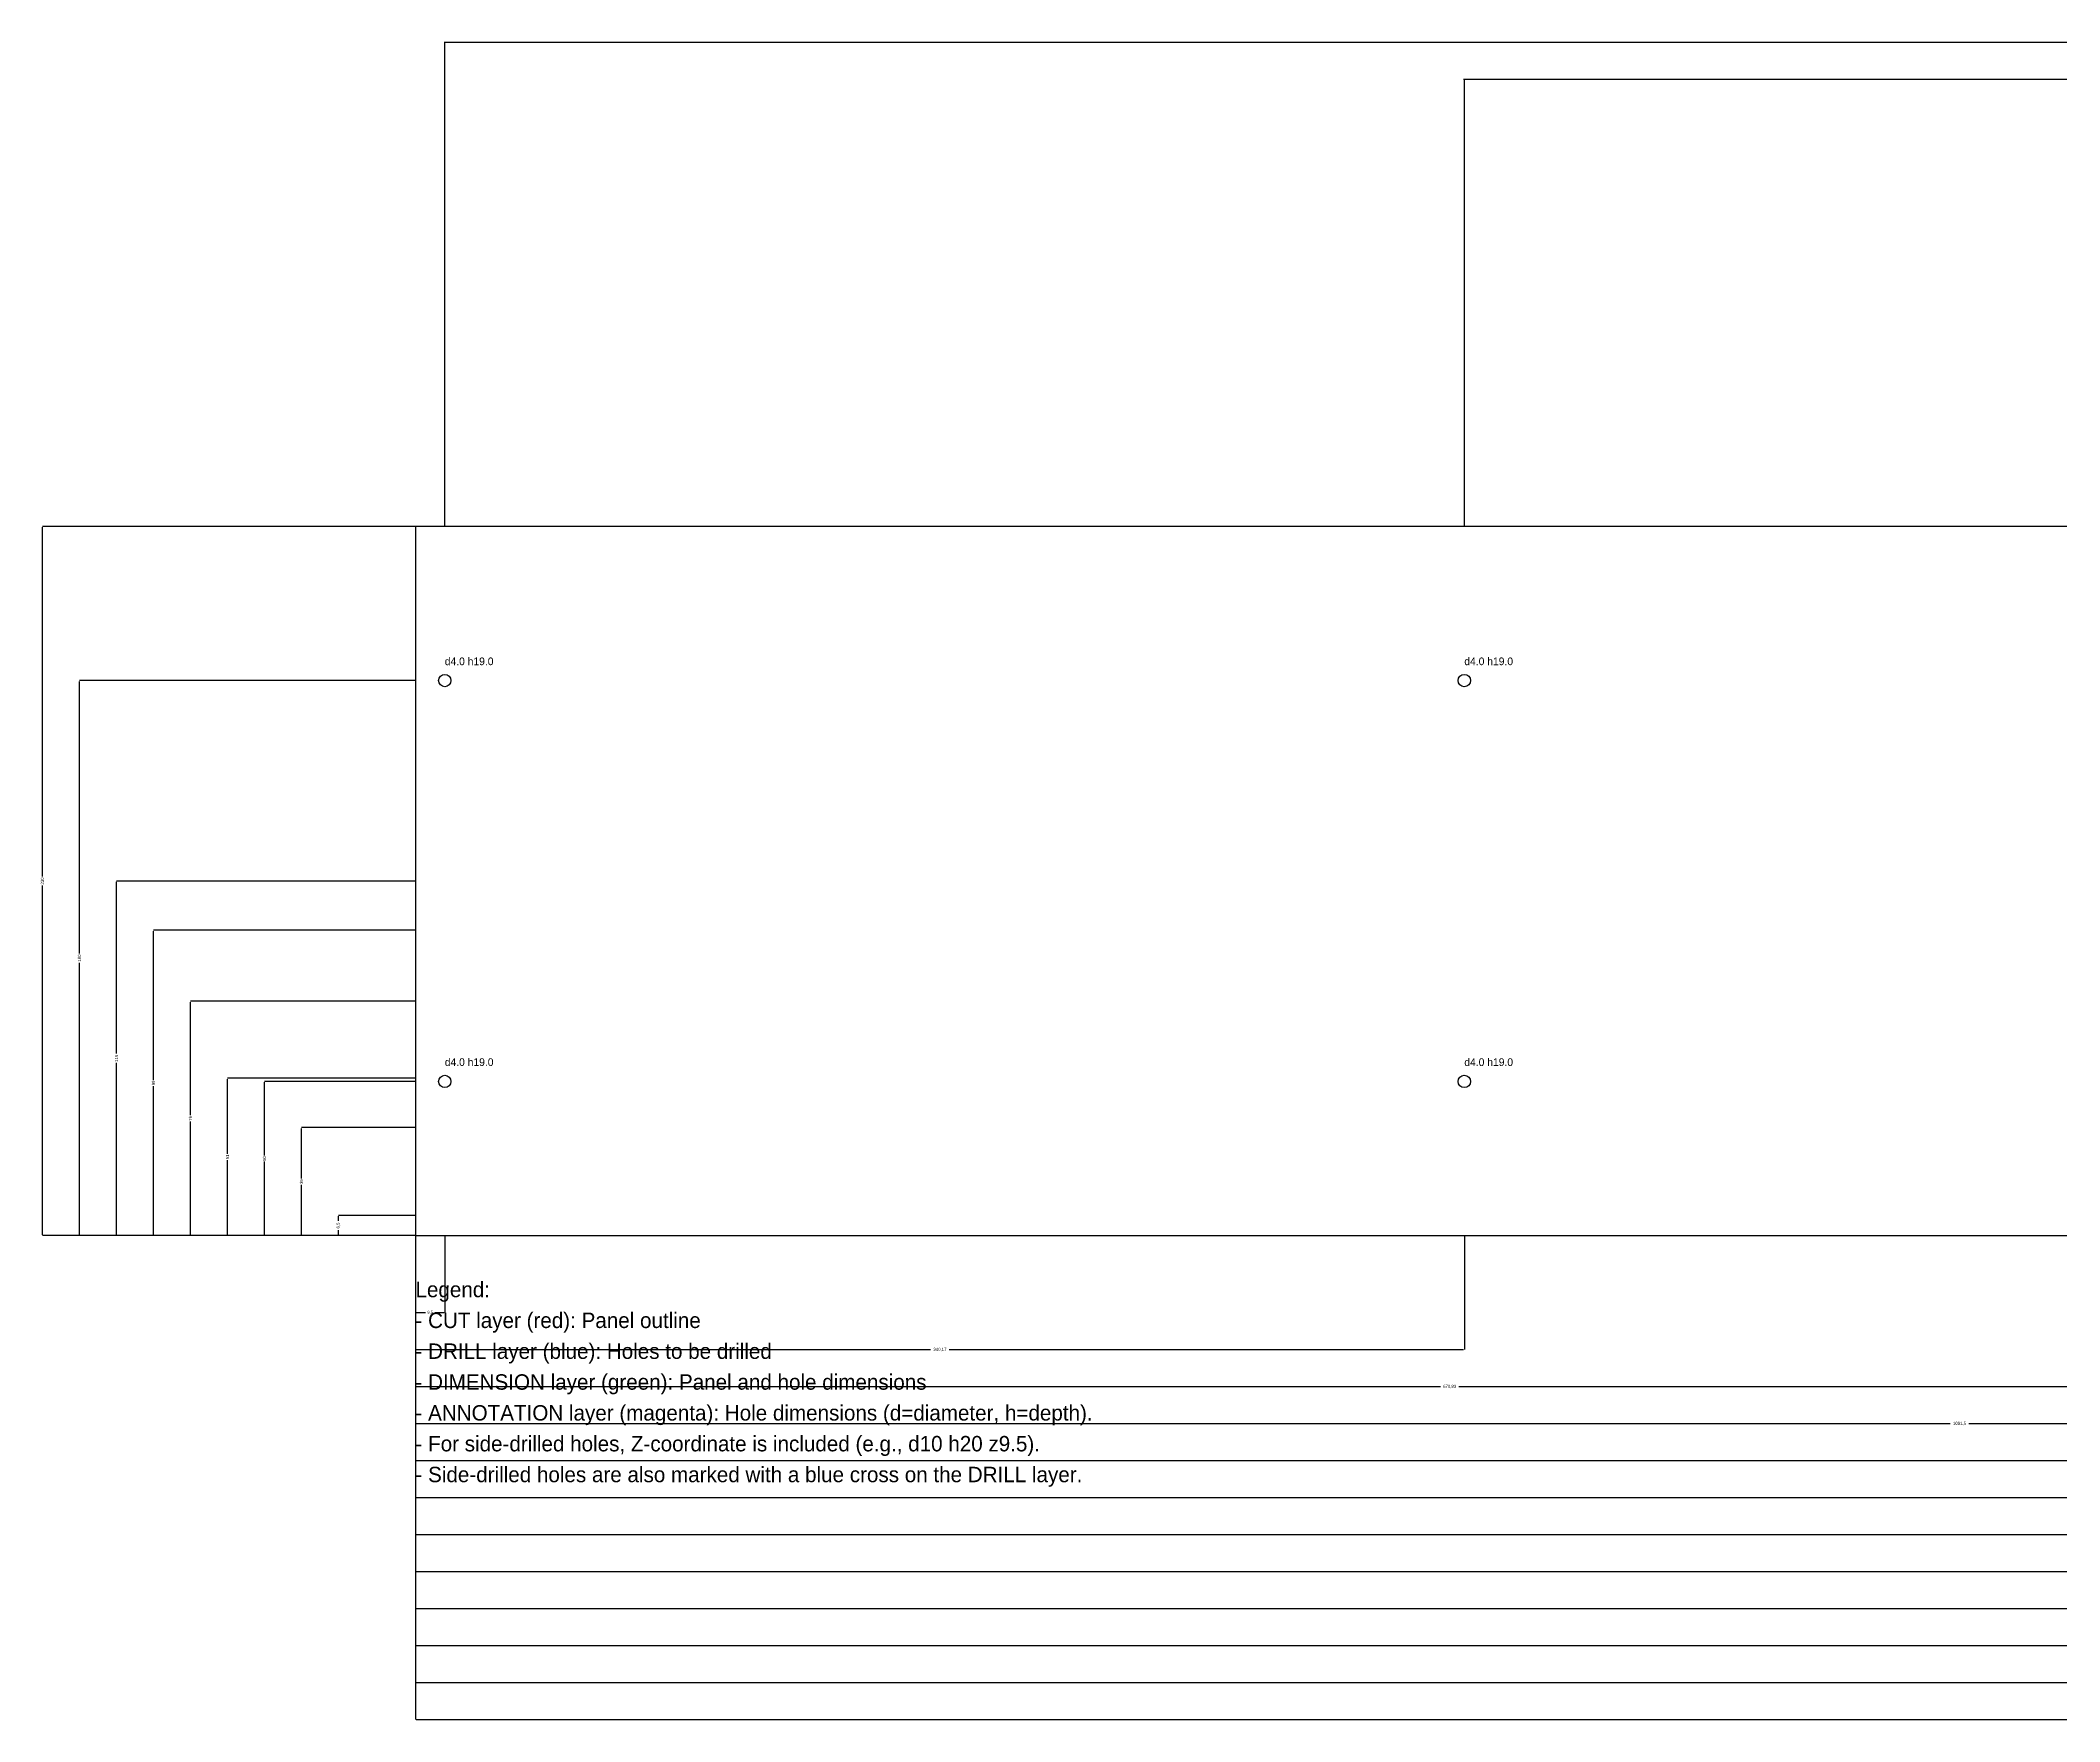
# Model space of a CAD drawing. Header units: metres. Extents: x -122 to 2460, y -158 to 388.
# Drawn here: x -122 to 533, y -158 to 388 of the extents above; entities that cross this region are included whole.
import ezdxf

# ---------------------------------------------------------------- set-up
doc = ezdxf.new("R2010")
doc.units = ezdxf.units.M
for name, color, linetype in [('ANNOTATION', 6, 'Continuous'), ('CUT', 1, 'Continuous'), ('DIMENSION', 3, 'Continuous'), ('DRILL', 5, 'Continuous')]:
    doc.layers.add(name, color=color, linetype=linetype)
doc.dimstyles.get("Standard").update_dxf_attribs({"dimtxt": 2.5, "dimasz": 2.5, "dimexe": 1.25, "dimexo": 0.625, "dimtad": 1, "dimtxsty": 'Standard', "dimcen": 2.5, "dimazin": 3, "dimtfac": 1, "dimtmove": 0, "dimatfit": 3})

# ---------------------------------------------------------------- blocks, each defined once
blk = doc.blocks.new('_CLOSEDFILLED')
at = {"color": 0, "linetype": 'ByBlock'}
blk.add_solid([(-1, 0.2), (0, 0), (-1, -0.2)], dxfattribs=at)
blk = doc.blocks.new('*D0')
for p, q in [((0, 0), (0, -25)), ((9.5, 0), (9.5, -25)), ((0.25, -25), (3.25, -25)), ((6.25, -25), (9.25, -25))]:
    blk.add_line(p, q)
at = {"layer": 'Defpoints'}
for p in [(0, 0), (9.5, 0), (0, -25)]:
    blk.add_point(p, dxfattribs=at)
at = {"layer": 'DIMENSION', "xscale": 0.25, "yscale": 0.25, "rotation": 180}
blk.add_blockref('_CLOSEDFILLED', (0, -25), dxfattribs=at)
at = {"layer": 'DIMENSION', "xscale": 0.25, "yscale": 0.25}
blk.add_blockref('_CLOSEDFILLED', (9.5, -25), dxfattribs=at)
at = {"layer": 'DIMENSION', "insert": (4.75, -25), "char_height": 1, "attachment_point": 5}
blk.add_mtext('9,5', dxfattribs=at)
blk = doc.blocks.new('*D2')
for p, q in [((0, 0), (0, -37)), ((340.17, 0), (340.17, -37)), ((0.25, -37), (167.085, -37)), ((173.085, -37), (339.92, -37))]:
    blk.add_line(p, q)
at = {"layer": 'Defpoints'}
for p in [(0, 0), (340.17, 0), (0, -37)]:
    blk.add_point(p, dxfattribs=at)
at = {"layer": 'DIMENSION', "xscale": 0.25, "yscale": 0.25, "rotation": 180}
blk.add_blockref('_CLOSEDFILLED', (0, -37), dxfattribs=at)
at = {"layer": 'DIMENSION', "xscale": 0.25, "yscale": 0.25}
blk.add_blockref('_CLOSEDFILLED', (340.17, -37), dxfattribs=at)
at = {"layer": 'DIMENSION', "insert": (170.085, -37), "char_height": 1, "attachment_point": 5}
blk.add_mtext('340,17', dxfattribs=at)
blk = doc.blocks.new('*D3')
for p, q in [((0, 0), (0, -49)), ((670.83, 0), (670.83, -49)), ((0.25, -49), (332.415, -49)), ((338.415, -49), (670.58, -49))]:
    blk.add_line(p, q)
at = {"layer": 'Defpoints'}
for p in [(0, 0), (670.83, 0), (0, -49)]:
    blk.add_point(p, dxfattribs=at)
at = {"layer": 'DIMENSION', "xscale": 0.25, "yscale": 0.25, "rotation": 180}
blk.add_blockref('_CLOSEDFILLED', (0, -49), dxfattribs=at)
at = {"layer": 'DIMENSION', "xscale": 0.25, "yscale": 0.25}
blk.add_blockref('_CLOSEDFILLED', (670.83, -49), dxfattribs=at)
at = {"layer": 'DIMENSION', "insert": (335.415, -49), "char_height": 1, "attachment_point": 5}
blk.add_mtext('670,83', dxfattribs=at)
blk = doc.blocks.new('*D4')
for p, q in [((0, 0), (0, -61)), ((1001.5, 0), (1001.5, -61)), ((0.25, -61), (497.75, -61)), ((503.75, -61), (1001.25, -61))]:
    blk.add_line(p, q)
at = {"layer": 'Defpoints'}
for p in [(0, 0), (1001.5, 0), (0, -61)]:
    blk.add_point(p, dxfattribs=at)
at = {"layer": 'DIMENSION', "xscale": 0.25, "yscale": 0.25, "rotation": 180}
blk.add_blockref('_CLOSEDFILLED', (0, -61), dxfattribs=at)
at = {"layer": 'DIMENSION', "xscale": 0.25, "yscale": 0.25}
blk.add_blockref('_CLOSEDFILLED', (1001.5, -61), dxfattribs=at)
at = {"layer": 'DIMENSION', "insert": (500.75, -61), "char_height": 1, "attachment_point": 5}
blk.add_mtext('1001,5', dxfattribs=at)
blk = doc.blocks.new('*D5')
for p, q in [((0, 0), (0, -73)), ((1148.5, 0), (1148.5, -73)), ((0.25, -73), (571.25, -73)), ((577.25, -73), (1148.25, -73))]:
    blk.add_line(p, q)
at = {"layer": 'Defpoints'}
for p in [(0, 0), (1148.5, 0), (0, -73)]:
    blk.add_point(p, dxfattribs=at)
at = {"layer": 'DIMENSION', "xscale": 0.25, "yscale": 0.25, "rotation": 180}
blk.add_blockref('_CLOSEDFILLED', (0, -73), dxfattribs=at)
at = {"layer": 'DIMENSION', "xscale": 0.25, "yscale": 0.25}
blk.add_blockref('_CLOSEDFILLED', (1148.5, -73), dxfattribs=at)
at = {"layer": 'DIMENSION', "insert": (574.25, -73), "char_height": 1, "attachment_point": 5}
blk.add_mtext('1148,5', dxfattribs=at)
blk = doc.blocks.new('*D6')
for p, q in [((0, 0), (0, -85)), ((1358.5, 0), (1358.5, -85)), ((0.25, -85), (676.25, -85)), ((682.25, -85), (1358.25, -85))]:
    blk.add_line(p, q)
at = {"layer": 'Defpoints'}
for p in [(0, 0), (1358.5, 0), (0, -85)]:
    blk.add_point(p, dxfattribs=at)
at = {"layer": 'DIMENSION', "xscale": 0.25, "yscale": 0.25, "rotation": 180}
blk.add_blockref('_CLOSEDFILLED', (0, -85), dxfattribs=at)
at = {"layer": 'DIMENSION', "xscale": 0.25, "yscale": 0.25}
blk.add_blockref('_CLOSEDFILLED', (1358.5, -85), dxfattribs=at)
at = {"layer": 'DIMENSION', "insert": (679.25, -85), "char_height": 1, "attachment_point": 5}
blk.add_mtext('1358,5', dxfattribs=at)
blk = doc.blocks.new('*D7')
for p, q in [((0, 0), (0, -97)), ((1568.5, 0), (1568.5, -97)), ((0.25, -97), (781.25, -97)), ((787.25, -97), (1568.25, -97))]:
    blk.add_line(p, q)
at = {"layer": 'Defpoints'}
for p in [(0, 0), (1568.5, 0), (0, -97)]:
    blk.add_point(p, dxfattribs=at)
at = {"layer": 'DIMENSION', "xscale": 0.25, "yscale": 0.25, "rotation": 180}
blk.add_blockref('_CLOSEDFILLED', (0, -97), dxfattribs=at)
at = {"layer": 'DIMENSION', "xscale": 0.25, "yscale": 0.25}
blk.add_blockref('_CLOSEDFILLED', (1568.5, -97), dxfattribs=at)
at = {"layer": 'DIMENSION', "insert": (784.25, -97), "char_height": 1, "attachment_point": 5}
blk.add_mtext('1568,5', dxfattribs=at)
blk = doc.blocks.new('*D8')
for p, q in [((0, 0), (0, -109)), ((1778.5, 0), (1778.5, -109)), ((0.25, -109), (886.25, -109)), ((892.25, -109), (1778.25, -109))]:
    blk.add_line(p, q)
at = {"layer": 'Defpoints'}
for p in [(0, 0), (1778.5, 0), (0, -109)]:
    blk.add_point(p, dxfattribs=at)
at = {"layer": 'DIMENSION', "xscale": 0.25, "yscale": 0.25, "rotation": 180}
blk.add_blockref('_CLOSEDFILLED', (0, -109), dxfattribs=at)
at = {"layer": 'DIMENSION', "xscale": 0.25, "yscale": 0.25}
blk.add_blockref('_CLOSEDFILLED', (1778.5, -109), dxfattribs=at)
at = {"layer": 'DIMENSION', "insert": (889.25, -109), "char_height": 1, "attachment_point": 5}
blk.add_mtext('1778,5', dxfattribs=at)
blk = doc.blocks.new('*D9')
for p, q in [((0, 0), (0, -121)), ((1988.5, 0), (1988.5, -121)), ((0.25, -121), (991.25, -121)), ((997.25, -121), (1988.25, -121))]:
    blk.add_line(p, q)
at = {"layer": 'Defpoints'}
for p in [(0, 0), (1988.5, 0), (0, -121)]:
    blk.add_point(p, dxfattribs=at)
at = {"layer": 'DIMENSION', "xscale": 0.25, "yscale": 0.25, "rotation": 180}
blk.add_blockref('_CLOSEDFILLED', (0, -121), dxfattribs=at)
at = {"layer": 'DIMENSION', "xscale": 0.25, "yscale": 0.25}
blk.add_blockref('_CLOSEDFILLED', (1988.5, -121), dxfattribs=at)
at = {"layer": 'DIMENSION', "insert": (994.25, -121), "char_height": 1, "attachment_point": 5}
blk.add_mtext('1988,5', dxfattribs=at)
blk = doc.blocks.new('*D10')
for p, q in [((0, 0), (0, -133)), ((2198.5, 0), (2198.5, -133)), ((0.25, -133), (1096.25, -133)), ((1102.25, -133), (2198.25, -133))]:
    blk.add_line(p, q)
at = {"layer": 'Defpoints'}
for p in [(0, 0), (2198.5, 0), (0, -133)]:
    blk.add_point(p, dxfattribs=at)
at = {"layer": 'DIMENSION', "xscale": 0.25, "yscale": 0.25, "rotation": 180}
blk.add_blockref('_CLOSEDFILLED', (0, -133), dxfattribs=at)
at = {"layer": 'DIMENSION', "xscale": 0.25, "yscale": 0.25}
blk.add_blockref('_CLOSEDFILLED', (2198.5, -133), dxfattribs=at)
at = {"layer": 'DIMENSION', "insert": (1099.25, -133), "char_height": 1, "attachment_point": 5}
blk.add_mtext('2198,5', dxfattribs=at)
blk = doc.blocks.new('*D11')
for p, q in [((0, 0), (0, -145)), ((2290.5, 0), (2290.5, -145)), ((0.25, -145), (1142.25, -145)), ((1148.25, -145), (2290.25, -145))]:
    blk.add_line(p, q)
at = {"layer": 'Defpoints'}
for p in [(0, 0), (2290.5, 0), (0, -145)]:
    blk.add_point(p, dxfattribs=at)
at = {"layer": 'DIMENSION', "xscale": 0.25, "yscale": 0.25, "rotation": 180}
blk.add_blockref('_CLOSEDFILLED', (0, -145), dxfattribs=at)
at = {"layer": 'DIMENSION', "xscale": 0.25, "yscale": 0.25}
blk.add_blockref('_CLOSEDFILLED', (2290.5, -145), dxfattribs=at)
at = {"layer": 'DIMENSION', "insert": (1145.25, -145), "char_height": 1, "attachment_point": 5}
blk.add_mtext('2290,5', dxfattribs=at)
blk = doc.blocks.new('*D12')
for p, q in [((0, 0), (0, -157)), ((2300, 0), (2300, -157)), ((0.25, -157), (1148, -157)), ((1152, -157), (2299.75, -157))]:
    blk.add_line(p, q)
at = {"layer": 'Defpoints'}
for p in [(0, 0), (2300, 0), (0, -157)]:
    blk.add_point(p, dxfattribs=at)
at = {"layer": 'DIMENSION', "xscale": 0.25, "yscale": 0.25, "rotation": 180}
blk.add_blockref('_CLOSEDFILLED', (0, -157), dxfattribs=at)
at = {"layer": 'DIMENSION', "xscale": 0.25, "yscale": 0.25}
blk.add_blockref('_CLOSEDFILLED', (2300, -157), dxfattribs=at)
at = {"layer": 'DIMENSION', "insert": (1150, -157), "char_height": 1, "attachment_point": 5}
blk.add_mtext('2300', dxfattribs=at)
blk = doc.blocks.new('*D23')
for p, q in [((1316.585, 375), (339.92, 375)), ((340.17, 230), (340.17, 375)), ((2300.25, 375), (1323.585, 375)), ((2300, 230), (2300, 375))]:
    blk.add_line(p, q)
at = {"layer": 'Defpoints'}
for p in [(2300, 375), (340.17, 230), (2300, 230)]:
    blk.add_point(p, dxfattribs=at)
at = {"layer": 'DIMENSION', "xscale": 0.25, "yscale": 0.25}
blk.add_blockref('_CLOSEDFILLED', (340.17, 375), dxfattribs=at)
at = {"layer": 'DIMENSION', "xscale": 0.25, "yscale": 0.25, "rotation": 180}
blk.add_blockref('_CLOSEDFILLED', (2300, 375), dxfattribs=at)
at = {"layer": 'DIMENSION', "insert": (1320.085, 375), "char_height": 1, "attachment_point": 5}
blk.add_mtext('1959,83', dxfattribs=at)
blk = doc.blocks.new('*D24')
for p, q in [((1151.75, 387), (9.25, 387)), ((9.5, 230), (9.5, 387)), ((2300.25, 387), (1157.75, 387)), ((2300, 230), (2300, 387))]:
    blk.add_line(p, q)
at = {"layer": 'Defpoints'}
for p in [(2300, 387), (9.5, 230), (2300, 230)]:
    blk.add_point(p, dxfattribs=at)
at = {"layer": 'DIMENSION', "xscale": 0.25, "yscale": 0.25}
blk.add_blockref('_CLOSEDFILLED', (9.5, 387), dxfattribs=at)
at = {"layer": 'DIMENSION', "xscale": 0.25, "yscale": 0.25, "rotation": 180}
blk.add_blockref('_CLOSEDFILLED', (2300, 387), dxfattribs=at)
at = {"layer": 'DIMENSION', "insert": (1154.75, 387), "char_height": 1, "attachment_point": 5}
blk.add_mtext('2290,5', dxfattribs=at)
blk = doc.blocks.new('*D25')
for p, q in [((0, 6.5), (-25, 6.5)), ((-25, 4.75), (-25, 6.25)), ((-25, 0.25), (-25, 1.75)), ((0, 0), (-25, 0))]:
    blk.add_line(p, q)
at = {"layer": 'Defpoints'}
for p in [(-25, 0), (0, 6.5), (0, 0)]:
    blk.add_point(p, dxfattribs=at)
at = {"layer": 'DIMENSION', "xscale": 0.25, "yscale": 0.25}
for p, rotation in [((-25, 6.5), 90), ((-25, 0), 270)]:
    blk.add_blockref('_CLOSEDFILLED', p, dxfattribs=dict(at, rotation=rotation))
at = {"layer": 'DIMENSION', "insert": (-25, 3.25), "char_height": 1, "attachment_point": 5, "rotation": 90}
blk.add_mtext('6,5', dxfattribs=at)
blk = doc.blocks.new('*D26')
for p, q in [((0, 35), (-37, 35)), ((-37, 18.5), (-37, 34.75)), ((-37, 0.25), (-37, 16.5)), ((0, 0), (-37, 0))]:
    blk.add_line(p, q)
at = {"layer": 'Defpoints'}
for p in [(0, 35), (-37, 0), (0, 0)]:
    blk.add_point(p, dxfattribs=at)
at = {"layer": 'DIMENSION', "xscale": 0.25, "yscale": 0.25}
for p, rotation in [((-37, 35), 90), ((-37, 0), 270)]:
    blk.add_blockref('_CLOSEDFILLED', p, dxfattribs=dict(at, rotation=rotation))
at = {"layer": 'DIMENSION', "insert": (-37, 17.5), "char_height": 1, "attachment_point": 5, "rotation": 90}
blk.add_mtext('35', dxfattribs=at)
blk = doc.blocks.new('*D27')
for p, q in [((0, 50), (-49, 50)), ((-49, 26), (-49, 49.75)), ((-49, 0.25), (-49, 24)), ((0, 0), (-49, 0))]:
    blk.add_line(p, q)
at = {"layer": 'Defpoints'}
for p in [(0, 50), (-49, 0), (0, 0)]:
    blk.add_point(p, dxfattribs=at)
at = {"layer": 'DIMENSION', "xscale": 0.25, "yscale": 0.25}
for p, rotation in [((-49, 50), 90), ((-49, 0), 270)]:
    blk.add_blockref('_CLOSEDFILLED', p, dxfattribs=dict(at, rotation=rotation))
at = {"layer": 'DIMENSION', "insert": (-49, 25), "char_height": 1, "attachment_point": 5, "rotation": 90}
blk.add_mtext('50', dxfattribs=at)
blk = doc.blocks.new('*D28')
for p, q in [((0, 51), (-61, 51)), ((-61, 26.5), (-61, 50.75)), ((-61, 0.25), (-61, 24.5)), ((0, 0), (-61, 0))]:
    blk.add_line(p, q)
at = {"layer": 'Defpoints'}
for p in [(0, 51), (-61, 0), (0, 0)]:
    blk.add_point(p, dxfattribs=at)
at = {"layer": 'DIMENSION', "xscale": 0.25, "yscale": 0.25}
for p, rotation in [((-61, 51), 90), ((-61, 0), 270)]:
    blk.add_blockref('_CLOSEDFILLED', p, dxfattribs=dict(at, rotation=rotation))
at = {"layer": 'DIMENSION', "insert": (-61, 25.5), "char_height": 1, "attachment_point": 5, "rotation": 90}
blk.add_mtext('51', dxfattribs=at)
blk = doc.blocks.new('*D29')
for p, q in [((0, 76), (-73, 76)), ((-73, 39), (-73, 75.75)), ((-73, 0.25), (-73, 37)), ((0, 0), (-73, 0))]:
    blk.add_line(p, q)
at = {"layer": 'Defpoints'}
for p in [(0, 76), (-73, 0), (0, 0)]:
    blk.add_point(p, dxfattribs=at)
at = {"layer": 'DIMENSION', "xscale": 0.25, "yscale": 0.25}
for p, rotation in [((-73, 76), 90), ((-73, 0), 270)]:
    blk.add_blockref('_CLOSEDFILLED', p, dxfattribs=dict(at, rotation=rotation))
at = {"layer": 'DIMENSION', "insert": (-73, 38), "char_height": 1, "attachment_point": 5, "rotation": 90}
blk.add_mtext('76', dxfattribs=at)
blk = doc.blocks.new('*D30')
for p, q in [((0, 99), (-85, 99)), ((-85, 50.5), (-85, 98.75)), ((-85, 0.25), (-85, 48.5)), ((0, 0), (-85, 0))]:
    blk.add_line(p, q)
at = {"layer": 'Defpoints'}
for p in [(0, 99), (-85, 0), (0, 0)]:
    blk.add_point(p, dxfattribs=at)
at = {"layer": 'DIMENSION', "xscale": 0.25, "yscale": 0.25}
for p, rotation in [((-85, 99), 90), ((-85, 0), 270)]:
    blk.add_blockref('_CLOSEDFILLED', p, dxfattribs=dict(at, rotation=rotation))
at = {"layer": 'DIMENSION', "insert": (-85, 49.5), "char_height": 1, "attachment_point": 5, "rotation": 90}
blk.add_mtext('99', dxfattribs=at)
blk = doc.blocks.new('*D31')
for p, q in [((0, 115), (-97, 115)), ((-97, 59), (-97, 114.75)), ((-97, 0.25), (-97, 56)), ((0, 0), (-97, 0))]:
    blk.add_line(p, q)
at = {"layer": 'Defpoints'}
for p in [(0, 115), (-97, 0), (0, 0)]:
    blk.add_point(p, dxfattribs=at)
at = {"layer": 'DIMENSION', "xscale": 0.25, "yscale": 0.25}
for p, rotation in [((-97, 115), 90), ((-97, 0), 270)]:
    blk.add_blockref('_CLOSEDFILLED', p, dxfattribs=dict(at, rotation=rotation))
at = {"layer": 'DIMENSION', "insert": (-97, 57.5), "char_height": 1, "attachment_point": 5, "rotation": 90}
blk.add_mtext('115', dxfattribs=at)
blk = doc.blocks.new('*D32')
for p, q in [((0, 180), (-109, 180)), ((-109, 91.5), (-109, 179.75)), ((-109, 0.25), (-109, 88.5)), ((0, 0), (-109, 0))]:
    blk.add_line(p, q)
at = {"layer": 'Defpoints'}
for p in [(0, 180), (-109, 0), (0, 0)]:
    blk.add_point(p, dxfattribs=at)
at = {"layer": 'DIMENSION', "xscale": 0.25, "yscale": 0.25}
for p, rotation in [((-109, 180), 90), ((-109, 0), 270)]:
    blk.add_blockref('_CLOSEDFILLED', p, dxfattribs=dict(at, rotation=rotation))
at = {"layer": 'DIMENSION', "insert": (-109, 90), "char_height": 1, "attachment_point": 5, "rotation": 90}
blk.add_mtext('180', dxfattribs=at)
blk = doc.blocks.new('*D33')
for p, q in [((0, 230), (-121, 230)), ((-121, 116.5), (-121, 229.75)), ((-121, 0.25), (-121, 113.5)), ((0, 0), (-121, 0))]:
    blk.add_line(p, q)
at = {"layer": 'Defpoints'}
for p in [(0, 230), (-121, 0), (0, 0)]:
    blk.add_point(p, dxfattribs=at)
at = {"layer": 'DIMENSION', "xscale": 0.25, "yscale": 0.25}
for p, rotation in [((-121, 230), 90), ((-121, 0), 270)]:
    blk.add_blockref('_CLOSEDFILLED', p, dxfattribs=dict(at, rotation=rotation))
at = {"layer": 'DIMENSION', "insert": (-121, 115), "char_height": 1, "attachment_point": 5, "rotation": 90}
blk.add_mtext('230', dxfattribs=at)

msp = doc.modelspace()

# ---------------------------------------------------------------- linework, layer by layer
at = {"layer": 'CUT'}
msp.add_lwpolyline([(0, 0), (2300, 0), (2300, 230), (0, 230)], close=True, dxfattribs=at)
at = {"layer": 'DRILL'}
for points in [[(7.5, 180), (7.65224, 180.765), (8.08579, 181.414), (8.73463, 181.848), (9.5, 182), (10.2654, 181.848), (10.9142, 181.414), (11.3478, 180.765), (11.5, 180), (11.3478, 179.235), (10.9142, 178.586), (10.2654, 178.152), (9.5, 178), (8.73463, 178.152), (8.08579, 178.586), (7.65224, 179.235)], [(338.167, 180), (338.319, 180.765), (338.752, 181.414), (339.401, 181.848), (340.167, 182), (340.932, 181.848), (341.581, 181.414), (342.014, 180.765), (342.167, 180), (342.014, 179.235), (341.581, 178.586), (340.932, 178.152), (340.167, 178), (339.401, 178.152), (338.752, 178.586), (338.319, 179.235)], [(7.5, 50), (7.65224, 50.7654), (8.08579, 51.4142), (8.73463, 51.8478), (9.5, 52), (10.2654, 51.8478), (10.9142, 51.4142), (11.3478, 50.7654), (11.5, 50), (11.3478, 49.2346), (10.9142, 48.5858), (10.2654, 48.1522), (9.5, 48), (8.73463, 48.1522), (8.08579, 48.5858), (7.65224, 49.2346)], [(338.167, 50), (338.319, 50.7654), (338.752, 51.4142), (339.401, 51.8478), (340.167, 52), (340.932, 51.8478), (341.581, 51.4142), (342.014, 50.7654), (342.167, 50), (342.014, 49.2346), (341.581, 48.5858), (340.932, 48.1522), (340.167, 48), (339.401, 48.1522), (338.752, 48.5858), (338.319, 49.2346)]]:
    msp.add_lwpolyline(points, close=True, dxfattribs=at)

# ---------------------------------------------------------------- texts
at = {"layer": 'ANNOTATION'}
for s, height, p in [('d4.0 h19.0', 2.5, (9.5, 185)), ('d4.0 h19.0', 2.5, (340.167, 185)), ('d4.0 h19.0', 2.5, (9.5, 55)), ('d4.0 h19.0', 2.5, (340.167, 55)), ('Legend:', 5, (0, -20)), ('- CUT layer (red): Panel outline', 5, (0, -30)), ('- DRILL layer (blue): Holes to be drilled', 5, (0, -40)), ('- DIMENSION layer (green): Panel and hole dimensions', 5, (0, -50)), ('- ANNOTATION layer (magenta): Hole dimensions (d=diameter, h=depth).', 5, (0, -60)), ('- For side-drilled holes, Z-coordinate is included (e.g., d10 h20 z9.5).', 5, (0, -70)), ('- Side-drilled holes are also marked with a blue cross on the DRILL layer.', 5, (0, -80))]:
    msp.add_text(s, height=height, dxfattribs=at).set_placement(p)

# ---------------------------------------------------------------- dimensions: what is measured, and where the dimension line sits
at = {"layer": 'DIMENSION'}
for base, p1, p2, picture, middle in [((2300, 387), (2300, 230), (9.5, 230), '*D24', (1154.75, 387)), ((2300, 375), (2300, 230), (340.17, 230), '*D23', (1320.085, 375)), ((0, -25), (0, 0), (9.5, 0), '*D0', (4.75, -25)), ((0, -37), (0, 0), (340.17, 0), '*D2', (170.085, -37)), ((0, -49), (0, 0), (670.83, 0), '*D3', (335.415, -49)), ((0, -61), (0, 0), (1001.5, 0), '*D4', (500.75, -61)), ((0, -73), (0, 0), (1148.5, 0), '*D5', (574.25, -73)), ((0, -85), (0, 0), (1358.5, 0), '*D6', (679.25, -85)), ((0, -97), (0, 0), (1568.5, 0), '*D7', (784.25, -97)), ((0, -109), (0, 0), (1778.5, 0), '*D8', (889.25, -109)), ((0, -121), (0, 0), (1988.5, 0), '*D9', (994.25, -121)), ((0, -133), (0, 0), (2198.5, 0), '*D10', (1099.25, -133)), ((0, -145), (0, 0), (2290.5, 0), '*D11', (1145.25, -145)), ((0, -157), (0, 0), (2300, 0), '*D12', (1150, -157))]:
    dim = msp.add_linear_dim(base=base, p1=p1, p2=p2, dimstyle='Standard', dxfattribs=at)
    dim.commit()
    dim.dimension.update_dxf_attribs({"geometry": picture, "text_midpoint": middle})
for base, p2, picture, middle in [((-121, 0), (0, 230), '*D33', (-121, 115)), ((-109, 0), (0, 180), '*D32', (-109, 90)), ((-97, 0), (0, 115), '*D31', (-97, 57.5)), ((-85, 0), (0, 99), '*D30', (-85, 49.5)), ((-73, 0), (0, 76), '*D29', (-73, 38)), ((-61, 0), (0, 51), '*D28', (-61, 25.5)), ((-49, 0), (0, 50), '*D27', (-49, 25)), ((-37, 0), (0, 35), '*D26', (-37, 17.5)), ((-25, 0), (0, 6.5), '*D25', (-25, 3.25))]:
    dim = msp.add_linear_dim(base=base, p1=(0, 0), p2=p2, angle=90, dimstyle='Standard', dxfattribs=at)
    dim.commit()
    dim.dimension.update_dxf_attribs({"geometry": picture, "text_midpoint": middle})

doc.saveas('drawing.dxf')
